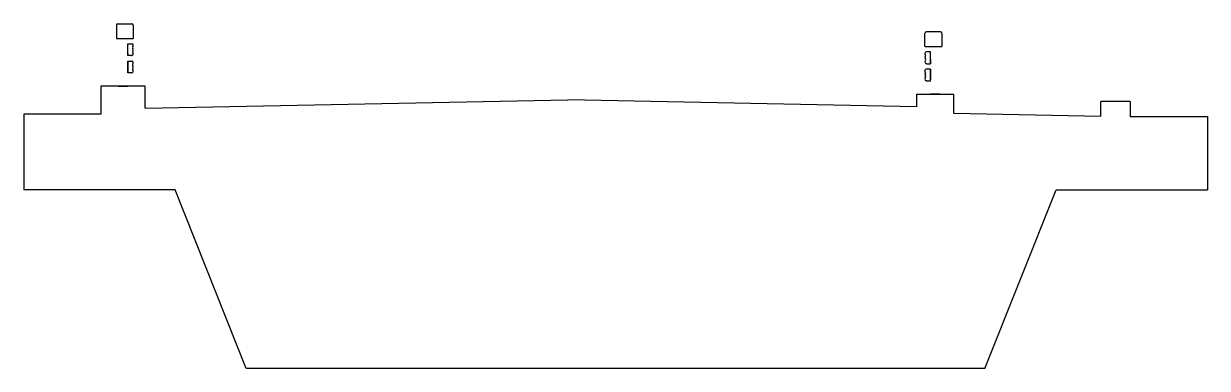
# Model space of a CAD drawing. Header units: millimetres. Extents: x 13408 to 29508, y 17088 to 21774.
import ezdxf

# ---------------------------------------------------------------- set-up
doc = ezdxf.new("R2010")
doc.units = ezdxf.units.MM
doc.layers.add('3', color=3, linetype='Continuous')
doc.layers.add('7', color=7, linetype='Continuous')

msp = doc.modelspace()

# ---------------------------------------------------------------- linework, layer by layer
for p, q in [((14668, 21756), (14668, 21574)), ((14898, 21756), (14896, 21574)), ((25667, 21464), (25667, 21646)), ((25898, 21646), (25898, 21464)), ((14671, 21574), (14668, 21574)), ((14671, 21574), (14896, 21574)), ((14823, 21340), (14823, 21500)), ((25671, 21464), (25667, 21464)), ((25671, 21464), (25898, 21464)), ((14823, 21266), (14823, 21106)), ((14823, 21106), (14823, 21266)), ((25743, 21230), (25743, 21390)), ((25743, 20996), (25743, 21156)), ((15058, 20924), (14458, 20924)), ((14458, 20924), (14458, 20544)), ((14693, 20924), (14823, 20924)), ((15058, 20624), (15058, 20924)), ((25558, 20644), (25558, 20814)), ((25558, 20644), (25558, 20814)), ((25558, 20814), (26058, 20814)), ((25873, 20814), (25743, 20814)), ((26058, 20554), (26058, 20814)), ((15058, 20624), (20808, 20739)), ((25558, 20644), (20808, 20739)), ((28058, 20514), (28058, 20714)), ((28458, 20714), (28058, 20714)), ((28458, 20714), (28458, 20514))]:
    msp.add_line(p, q)
at = {"layer": '3'}
for p, q in [((14458, 20544), (13408, 20544)), ((13408, 20544), (13408, 19514)), ((28058, 20514), (26058, 20554)), ((28458, 20514), (29508, 20514)), ((29508, 20514), (29508, 19514)), ((15466, 19514), (13408, 19514)), ((16436, 17088), (15466, 19514)), ((26479, 17088), (27450, 19514)), ((27450, 19514), (29508, 19514)), ((26479, 17088), (16436, 17088))]:
    msp.add_line(p, q, dxfattribs=at)
at = {"layer": '7', "color": 7}
for p, q in [((14686, 21774), (14880, 21774)), ((25880, 21664), (25686, 21664)), ((25743, 21287), (25743, 21230)), ((25743, 21156), (25743, 21023)), ((25743, 21156), (25743, 21141))]:
    msp.add_line(p, q, dxfattribs=at)
at = {"layer": '7', "color": 7, "linetype": 'ByBlock'}
for p, q in [((14871, 21774), (14873, 21774)), ((25694, 21664), (25692, 21664)), ((14874, 21500), (14885, 21500)), ((14894, 21433), (14893, 21435)), ((14823, 21367), (14823, 21360)), ((14874, 21340), (14823, 21340)), ((14874, 21340), (14880, 21340)), ((14874, 21266), (14885, 21266)), ((14894, 21376), (14894, 21376)), ((25671, 21323), (25672, 21325)), ((25671, 21266), (25671, 21266)), ((25691, 21390), (25680, 21390)), ((25743, 21257), (25743, 21250)), ((14874, 21106), (14823, 21106)), ((14874, 21106), (14880, 21106)), ((14894, 21199), (14893, 21201)), ((14894, 21142), (14894, 21142)), ((25691, 21156), (25680, 21156)), ((25691, 21230), (25685, 21230)), ((25691, 21230), (25743, 21230)), ((25671, 21089), (25672, 21091)), ((25671, 21032), (25671, 21032)), ((25691, 20996), (25685, 20996)), ((25691, 20996), (25743, 20996)), ((25743, 21023), (25743, 21016))]:
    msp.add_line(p, q, dxfattribs=at)
at = {"layer": '7', "color": 7}
for points in [[(14823, 21500), (14874, 21500)], [(14823, 21266), (14874, 21266)], [(25743, 21390), (25691, 21390)], [(25743, 21156), (25691, 21156)]]:
    msp.add_lwpolyline(points, dxfattribs=at)
at = {"layer": '7', "color": 7, "linetype": 'ByBlock'}
for points in [[(14894, 21466, 0.442382), (14885, 21500)], [(14894, 21231, 0.442382), (14885, 21266)], [(25671, 21356, -0.442382), (25680, 21390)], [(25671, 21121, -0.442382), (25680, 21156)]]:
    msp.add_lwpolyline(points, format="xyb", dxfattribs=at)
for points in [[(14893, 21465), (14894, 21466)], [(25672, 21355), (25671, 21356)], [(14893, 21231), (14894, 21231)], [(25672, 21121), (25671, 21121)]]:
    msp.add_lwpolyline(points, dxfattribs=at)
at = {"layer": '7', "color": 7}
for centre, radius, start, end in [((14686, 21756), 18, 90, 180), ((14880, 21756), 18, 0, 90), ((25686, 21646), 18, 90, 180), ((25880, 21646), 18, 0, 90), ((14671, 21576), 2.41, 269.8133, 270.1965)]:
    msp.add_arc(centre, radius, start, end, dxfattribs=at)
at = {"layer": '7', "color": 7, "linetype": 'ByBlock'}
for centre, start, end in [((14912, 21450), 140.5242, 218.4066), ((14874, 21421), 319.999, 30.5699), ((14874, 21363), 283.6224, 32.6682), ((14912, 21392), 145.0718, 221.2528), ((25691, 21311), 149.4301, 220.001), ((25691, 21253), 147.3318, 256.3776), ((25653, 21282), 318.7472, 34.9282), ((25653, 21340), 321.5934, 39.4758), ((14874, 21129), 283.6224, 32.6682), ((14912, 21216), 140.5242, 218.4066), ((14912, 21158), 145.0718, 221.2528), ((14874, 21187), 319.999, 30.5699), ((25653, 21106), 321.5934, 39.4758), ((25691, 21077), 149.4301, 220.001), ((25691, 21019), 147.3318, 256.3776), ((25653, 21048), 318.7472, 34.9282)]:
    msp.add_arc(centre, 23.8, start, end, dxfattribs=at)

doc.saveas('drawing.dxf')
